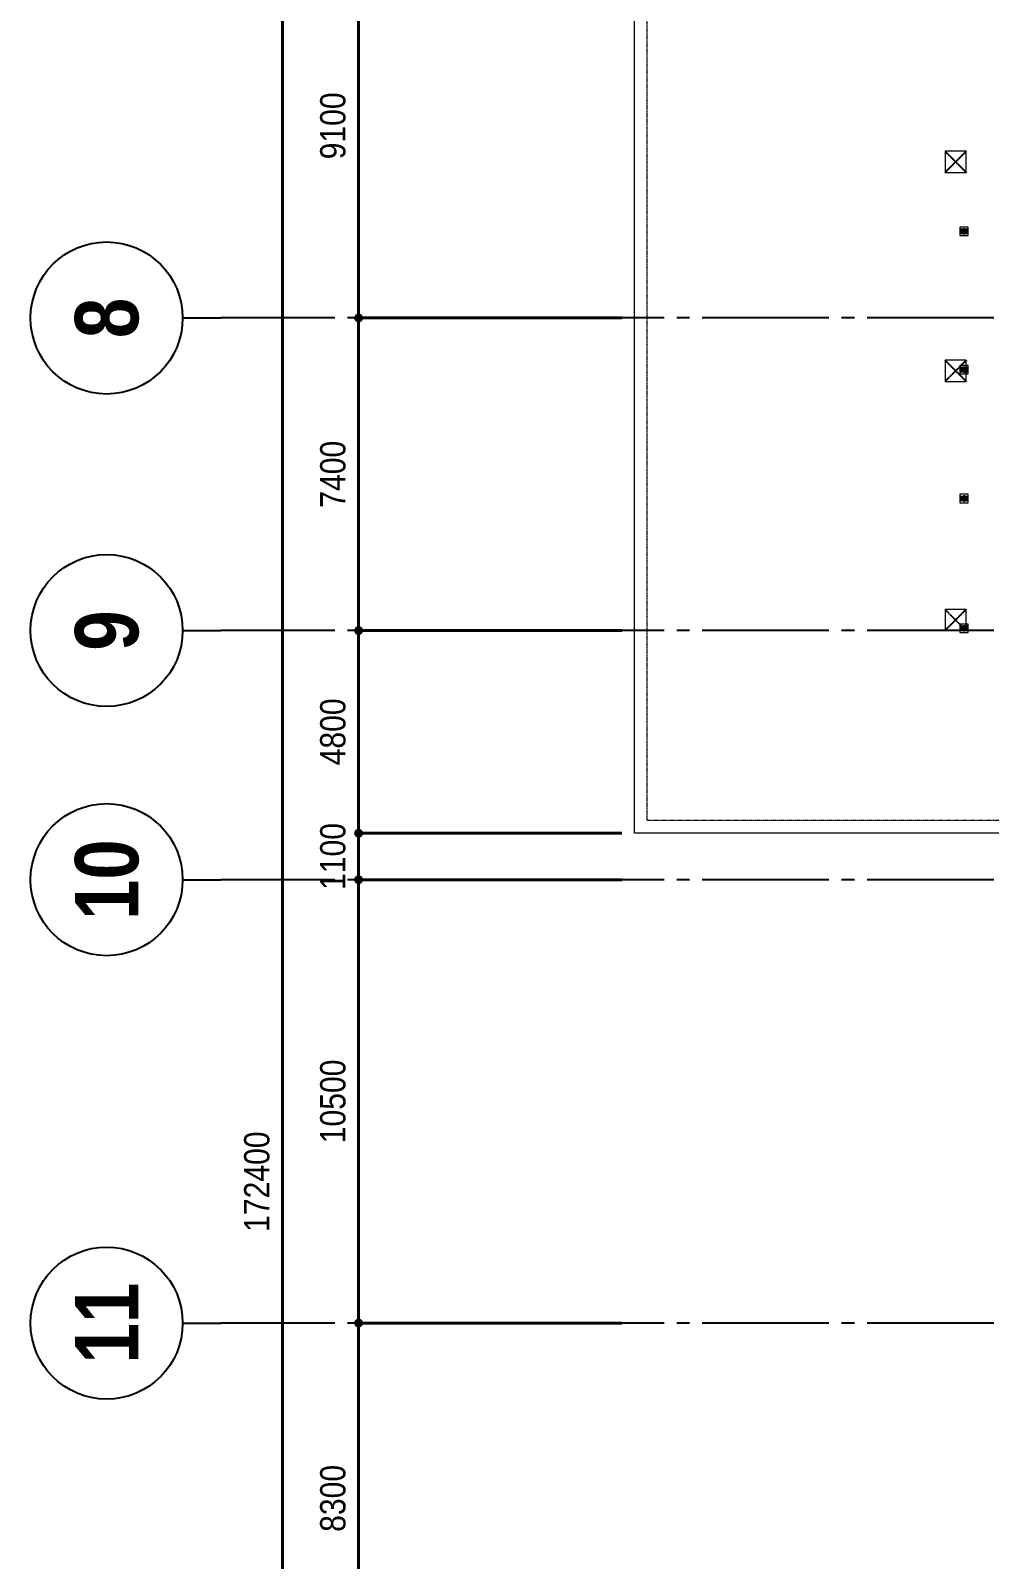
# Model space of a CAD drawing. Header units: millimetres. Extents: x -3973692 to -2843767, y 592734 to 838475.
# Drawn here: x -3573692 to -3550995, y 678236 to 714437 of the extents above; entities that cross this region are included whole.
import ezdxf
from ezdxf.enums import TextEntityAlignment as Align

# ---------------------------------------------------------------- set-up
doc = ezdxf.new("R2010")
doc.units = ezdxf.units.MM
doc.header["$MEASUREMENT"] = 0
doc.header["$PDMODE"] = 3
doc.header["$PDSIZE"] = -20
for name, pattern in [('CHG_XX_Cot_Tang 1$0$CENTER', [20.2, 12.7, -2.5, 2.5, -2.5]), ('CHG_XX_Cot_Tang 1$0$CENTER2', [28.575, 19.05, -3.175, 3.175, -3.175]), ('CHG_XX_Cot_Tang 1$0$HIDDEN', [0.375, 0.25, -0.125]), ('CHG_XX_Cot_Tang 1$0$MB_Luoi truc$0$HTT Hidden 21', [3, 2, -1]), ('CHG_XX_Luoi truc$0$MB_Luoi truc$0$Center101', [13, 10, -1, 1, -1]), ('DIVIDE2', [15.875, 6.35, -3.175, 0, -3.175, 0, -3.175])]:
    doc.linetypes.add(name, pattern=pattern)
doc.layers.get('0').update_dxf_attribs({"lineweight": 9})
doc.layers.get('Defpoints').update_dxf_attribs({"color": 10, "lineweight": 0})
for name, color, linetype, lineweight in [("'S_General_Divide_3 Intermediate", 3, 'DIVIDE2', 40), ("CHG_XX_Cot_Tang 1$0$'S_Steel_Cont_2 Normal", 2, 'Continuous', 25), ("CHG_XX_Cot_Tang 1$0$'S_Steel_Cont_2 Normal_Plate", 150, 'Continuous', 15), ('CHG_XX_Cot_Tang 1$0$Cot thep', 51, 'Continuous', 15), ('CHG_XX_Cot_Tang 1$0$MB_Luoi truc$0$Dim 300', 1, 'Continuous', 5), ('CHG_XX_Cot_Tang 1$0$Net thay Tuong', 3, 'Continuous', 20), ('CHG_XX_Cot_Tang 1$0$NS-Pier', 150, 'Continuous', 9)]:
    doc.layers.add(name, color=color, linetype=linetype, lineweight=lineweight)
for name, color, linetype in [("CHG_XX_Cot_Tang 1$0$'S_Concrete_Center_1", 8, 'CHG_XX_Cot_Tang 1$0$CENTER2'), ("CHG_XX_Cot_Tang 1$0$'S_Steel_ Bold", 8, 'Continuous'), ('CHG_XX_Cot_Tang 1$0$cot 500 dung +850', 1, 'Continuous'), ('CHG_XX_Luoi truc$0$Grid', 34, 'Continuous'), ('CHG_XX_Luoi truc$0$Grid Line', 251, 'CHG_XX_Luoi truc$0$MB_Luoi truc$0$Center101')]:
    doc.layers.add(name, color=color, linetype=linetype)
doc.styles.add('CHG_XX_Cot_Tang 1$0$MB_Luoi truc$0$Arial_C', font='arial.ttf', dxfattribs={"width": 0.85})
doc.styles.add('CHG_XX_Luoi truc$0$MB_Luoi truc$0$Grid A-F$0$VNI-HelveCB', font='')
doc.styles.get('CHG_XX_Luoi truc$0$MB_Luoi truc$0$Grid A-F$0$VNI-HelveCB').set_extended_font_data('VNI-Helve-Condense', bold=True)
doc.dimstyles.new('CHG_XX_Cot_Tang 1$0$MB_Luoi truc$0$Dim 300 (A1-A2)', dxfattribs={"dimscale": 300, "dimtxt": 2, "dimasz": 0.7, "dimexe": 0, "dimexo": 1, "dimgap": 1, "dimtad": 1, "dimdec": 0, "dimzin": 12, "dimdsep": 46, "dimtxsty": 'CHG_XX_Cot_Tang 1$0$MB_Luoi truc$0$Arial_C', "dimblk": 'CHG_XX_Cot_Tang 1$0$MB_Luoi truc$0$_Dot', "dimcen": 1, "dimclrd": 256, "dimclre": 256, "dimclrt": 3, "dimadec": 0, "dimazin": 0, "dimtfac": 1, "dimtdec": 0, "dimtix": 1, "dimtmove": 2, "dimatfit": 3, "dimldrblk": 'CHG_XX_Cot_Tang 1$0$MB_Luoi truc$0$HTT Arrow 30', "dimfxl": 1, "dimtolj": 1, "dimtzin": 0, "dimarcsym": 0})

# ---------------------------------------------------------------- blocks, each defined once
blk = doc.blocks.new('CHG_XX_Cot_Tang 1$0$MB_Luoi truc$0$_Dot')
at = {"color": 0, "linetype": 'ByBlock', "lineweight": -2}
blk.add_line((-0.5, 0), (-1, 0), dxfattribs=at)
at = {"color": 0, "linetype": 'ByBlock', "const_width": 0.5}
blk.add_lwpolyline([(-0.25, 0, 1), (0.25, 0, 1)], format="xyb", close=True, dxfattribs=at)
blk = doc.blocks.new('*D2936')
at = {"layer": 'CHG_XX_Cot_Tang 1$0$MB_Luoi truc$0$Dim 300', "lineweight": -2, "transparency": 16777216}
for p, q in [((-11200, 106750), (-17432, 106750)), ((-17432, 106540), (-17432, 97860)), ((-11200, 97650), (-17432, 97650))]:
    blk.add_line(p, q, dxfattribs=at)
at = {"layer": 'Defpoints', "color": 0, "transparency": 16777216}
for p in [(-10900, 106750), (-17432, 97650), (-10900, 97650)]:
    blk.add_point(p, dxfattribs=at)
at = {"layer": 'CHG_XX_Cot_Tang 1$0$MB_Luoi truc$0$Dim 300', "lineweight": -2, "transparency": 16777216, "xscale": 210, "yscale": 210, "zscale": 210}
for p, rotation in [((-17432, 106750), 90), ((-17432, 97650), 270)]:
    blk.add_blockref('CHG_XX_Cot_Tang 1$0$MB_Luoi truc$0$_Dot', p, dxfattribs=dict(at, rotation=rotation))
at = {"layer": 'CHG_XX_Cot_Tang 1$0$MB_Luoi truc$0$Dim 300', "color": 3, "transparency": 16777216, "insert": (-18039, 102200), "char_height": 600, "attachment_point": 5, "rotation": 90, "style": 'CHG_XX_Cot_Tang 1$0$MB_Luoi truc$0$Arial_C'}
blk.add_mtext('\\A1;9100', dxfattribs=at)
blk = doc.blocks.new('CHG_XX_Cot_Tang 1$0$MB_Luoi truc$0$HTT Arrow 30')
blk.add_hatch(color=256).paths.add_polyline_path([(-2.5, 0.375), (-2.5, -0.375), (0, 0)])
at = {"color": 0, "linetype": 'ByBlock', "lineweight": -2}
for p, q in [((0, 0), (-2.5, 0.375)), ((-2.5, -0.375), (-2.5, 0.375)), ((0, 0), (-2.5, -0.375))]:
    blk.add_line(p, q, dxfattribs=at)
blk = doc.blocks.new('*D2937')
at = {"layer": 'CHG_XX_Cot_Tang 1$0$MB_Luoi truc$0$Dim 300', "lineweight": -2, "transparency": 16777216}
for p, q in [((-11200, 97650), (-17432, 97650)), ((-17432, 97440), (-17432, 90460)), ((-11200, 90250), (-17432, 90250))]:
    blk.add_line(p, q, dxfattribs=at)
at = {"layer": 'Defpoints', "color": 0, "transparency": 16777216}
for p in [(-10900, 97650), (-17432, 90250), (-10900, 90250)]:
    blk.add_point(p, dxfattribs=at)
at = {"layer": 'CHG_XX_Cot_Tang 1$0$MB_Luoi truc$0$Dim 300', "lineweight": -2, "transparency": 16777216, "xscale": 210, "yscale": 210, "zscale": 210}
for p, rotation in [((-17432, 97650), 90), ((-17432, 90250), 270)]:
    blk.add_blockref('CHG_XX_Cot_Tang 1$0$MB_Luoi truc$0$_Dot', p, dxfattribs=dict(at, rotation=rotation))
at = {"layer": 'CHG_XX_Cot_Tang 1$0$MB_Luoi truc$0$Dim 300', "color": 3, "transparency": 16777216, "insert": (-18039, 93950), "char_height": 600, "attachment_point": 5, "rotation": 90, "style": 'CHG_XX_Cot_Tang 1$0$MB_Luoi truc$0$Arial_C'}
blk.add_mtext('\\A1;7400', dxfattribs=at)
blk = doc.blocks.new('*D2938')
at = {"layer": 'CHG_XX_Cot_Tang 1$0$MB_Luoi truc$0$Dim 300', "lineweight": -2, "transparency": 16777216}
for p, q in [((-11200, 90250), (-17432, 90250)), ((-17432, 90040), (-17432, 85660)), ((-11200, 85450), (-17432, 85450))]:
    blk.add_line(p, q, dxfattribs=at)
at = {"layer": 'Defpoints', "color": 0, "transparency": 16777216}
for p in [(-10900, 90250), (-17432, 85450), (-10900, 85450)]:
    blk.add_point(p, dxfattribs=at)
at = {"layer": 'CHG_XX_Cot_Tang 1$0$MB_Luoi truc$0$Dim 300', "lineweight": -2, "transparency": 16777216, "xscale": 210, "yscale": 210, "zscale": 210}
for p, rotation in [((-17432, 90250), 90), ((-17432, 85450), 270)]:
    blk.add_blockref('CHG_XX_Cot_Tang 1$0$MB_Luoi truc$0$_Dot', p, dxfattribs=dict(at, rotation=rotation))
at = {"layer": 'CHG_XX_Cot_Tang 1$0$MB_Luoi truc$0$Dim 300', "color": 3, "transparency": 16777216, "insert": (-18039, 87850), "char_height": 600, "attachment_point": 5, "rotation": 90, "style": 'CHG_XX_Cot_Tang 1$0$MB_Luoi truc$0$Arial_C'}
blk.add_mtext('\\A1;4800', dxfattribs=at)
blk = doc.blocks.new('*D2939')
at = {"layer": 'CHG_XX_Cot_Tang 1$0$MB_Luoi truc$0$Dim 300', "lineweight": -2, "transparency": 16777216}
for p, q in [((-17432, 85660), (-17432, 85870)), ((-11200, 85450), (-17432, 85450)), ((-17432, 85450), (-17432, 84350)), ((-11200, 84350), (-17432, 84350)), ((-17432, 84140), (-17432, 83930))]:
    blk.add_line(p, q, dxfattribs=at)
at = {"layer": 'Defpoints', "color": 0, "transparency": 16777216}
for p in [(-10900, 85450), (-17432, 84350), (-10900, 84350)]:
    blk.add_point(p, dxfattribs=at)
at = {"layer": 'CHG_XX_Cot_Tang 1$0$MB_Luoi truc$0$Dim 300', "lineweight": -2, "transparency": 16777216, "xscale": 210, "yscale": 210, "zscale": 210}
for p, rotation in [((-17432, 85450), 270), ((-17432, 84350), 90)]:
    blk.add_blockref('CHG_XX_Cot_Tang 1$0$MB_Luoi truc$0$_Dot', p, dxfattribs=dict(at, rotation=rotation))
at = {"layer": 'CHG_XX_Cot_Tang 1$0$MB_Luoi truc$0$Dim 300', "color": 3, "transparency": 16777216, "insert": (-18039, 84900), "char_height": 600, "attachment_point": 5, "rotation": 90, "style": 'CHG_XX_Cot_Tang 1$0$MB_Luoi truc$0$Arial_C'}
blk.add_mtext('\\A1;1100', dxfattribs=at)
blk = doc.blocks.new('*D2940')
at = {"layer": 'CHG_XX_Cot_Tang 1$0$MB_Luoi truc$0$Dim 300', "lineweight": -2, "transparency": 16777216}
for p, q in [((-11200, 84350), (-17432, 84350)), ((-17432, 84140), (-17432, 74060)), ((-11200, 73850), (-17432, 73850))]:
    blk.add_line(p, q, dxfattribs=at)
at = {"layer": 'Defpoints', "color": 0, "transparency": 16777216}
for p in [(-10900, 84350), (-17432, 73850), (-10900, 73850)]:
    blk.add_point(p, dxfattribs=at)
at = {"layer": 'CHG_XX_Cot_Tang 1$0$MB_Luoi truc$0$Dim 300', "lineweight": -2, "transparency": 16777216, "xscale": 210, "yscale": 210, "zscale": 210}
for p, rotation in [((-17432, 84350), 90), ((-17432, 73850), 270)]:
    blk.add_blockref('CHG_XX_Cot_Tang 1$0$MB_Luoi truc$0$_Dot', p, dxfattribs=dict(at, rotation=rotation))
at = {"layer": 'CHG_XX_Cot_Tang 1$0$MB_Luoi truc$0$Dim 300', "color": 3, "transparency": 16777216, "insert": (-18039, 79100), "char_height": 600, "attachment_point": 5, "rotation": 90, "style": 'CHG_XX_Cot_Tang 1$0$MB_Luoi truc$0$Arial_C'}
blk.add_mtext('\\A1;10500', dxfattribs=at)
blk = doc.blocks.new('*D2941')
at = {"layer": 'CHG_XX_Cot_Tang 1$0$MB_Luoi truc$0$Dim 300', "lineweight": -2, "transparency": 16777216}
for p, q in [((-11200, 73850), (-17432, 73850)), ((-17432, 73640), (-17432, 65760)), ((-11200, 65550), (-17432, 65550))]:
    blk.add_line(p, q, dxfattribs=at)
at = {"layer": 'Defpoints', "color": 0, "transparency": 16777216}
for p in [(-10900, 73850), (-17432, 65550), (-10900, 65550)]:
    blk.add_point(p, dxfattribs=at)
at = {"layer": 'CHG_XX_Cot_Tang 1$0$MB_Luoi truc$0$Dim 300', "lineweight": -2, "transparency": 16777216, "xscale": 210, "yscale": 210, "zscale": 210}
for p, rotation in [((-17432, 73850), 90), ((-17432, 65550), 270)]:
    blk.add_blockref('CHG_XX_Cot_Tang 1$0$MB_Luoi truc$0$_Dot', p, dxfattribs=dict(at, rotation=rotation))
at = {"layer": 'CHG_XX_Cot_Tang 1$0$MB_Luoi truc$0$Dim 300', "color": 3, "transparency": 16777216, "insert": (-18039, 69700), "char_height": 600, "attachment_point": 5, "rotation": 90, "style": 'CHG_XX_Cot_Tang 1$0$MB_Luoi truc$0$Arial_C'}
blk.add_mtext('\\A1;8300', dxfattribs=at)
blk = doc.blocks.new('*D2949')
at = {"layer": 'CHG_XX_Cot_Tang 1$0$MB_Luoi truc$0$Dim 300', "lineweight": -2, "transparency": 16777216}
for p, q in [((-11200, 163400), (-19232, 163400)), ((-19232, -8790), (-19232, 163190)), ((-11200, -9000), (-19232, -9000))]:
    blk.add_line(p, q, dxfattribs=at)
at = {"layer": 'Defpoints', "color": 0, "transparency": 16777216}
for p in [(-19232, 163400), (-10900, 163400), (-10900, -9000)]:
    blk.add_point(p, dxfattribs=at)
at = {"layer": 'CHG_XX_Cot_Tang 1$0$MB_Luoi truc$0$Dim 300', "lineweight": -2, "transparency": 16777216, "xscale": 210, "yscale": 210, "zscale": 210}
for p, rotation in [((-19232, 163400), 90), ((-19232, -9000), 270)]:
    blk.add_blockref('CHG_XX_Cot_Tang 1$0$MB_Luoi truc$0$_Dot', p, dxfattribs=dict(at, rotation=rotation))
at = {"layer": 'CHG_XX_Cot_Tang 1$0$MB_Luoi truc$0$Dim 300', "color": 3, "transparency": 16777216, "insert": (-19839, 77200), "char_height": 600, "attachment_point": 5, "rotation": 90, "style": 'CHG_XX_Cot_Tang 1$0$MB_Luoi truc$0$Arial_C'}
blk.add_mtext('\\A1;172400', dxfattribs=at)
blk = doc.blocks.new('CHG_XX_Cot_Tang 1$0$500x500')
at = {"color": 1, "linetype": 'CHG_XX_Cot_Tang 1$0$MB_Luoi truc$0$HTT Hidden 21'}
for p, q in [((250, 250), (-250, -250)), ((-250, 250), (250, -250))]:
    blk.add_line(p, q, dxfattribs=at)
at = {"layer": 'CHG_XX_Cot_Tang 1$0$NS-Pier', "color": 1}
blk.add_lwpolyline([(250, -250), (250, 250), (-250, 250), (-250, -250)], close=True, dxfattribs=at)
blk = doc.blocks.new('*U2973')
at = {"layer": "CHG_XX_Cot_Tang 1$0$'S_Steel_ Bold", "linetype": 'CHG_XX_Cot_Tang 1$0$CENTER', "ltscale": 0.05}
for p, q in [((-13, 0), (13, 0)), ((0, 13), (0, -13))]:
    blk.add_line(p, q, dxfattribs=at)
at = {"layer": "CHG_XX_Cot_Tang 1$0$'S_Steel_ Bold", "color": 1}
blk.add_circle((0, 0), 7, dxfattribs=at)
blk = doc.blocks.new('CHG_XX_Cot_Tang 1$0$A$C42BB3C5E')
at = {"color": 8, "linetype": 'CHG_XX_Cot_Tang 1$0$MB_Luoi truc$0$HTT Hidden 21'}
blk.add_lwpolyline([(-75, -113), (125, -113), (125, 87), (-75, 87)], close=True, dxfattribs=at)
at = {"layer": "CHG_XX_Cot_Tang 1$0$'S_Concrete_Center_1"}
for p, q in [((25, 63), (25, -88)), ((125, -13), (-83, -13))]:
    blk.add_line(p, q, dxfattribs=at)
at = {"layer": "CHG_XX_Cot_Tang 1$0$'S_Steel_Cont_2 Normal"}
blk.add_lwpolyline([(-37, -15, 0.414214), (-43, -21), (-43, -50), (-50, -50), (-50, 25), (-43, 25), (-43, -4, 0.414214), (-37, -10), (87, -10, 0.414214), (93, -4), (93, 25), (100, 25), (100, -50), (93, -50), (93, -21, 0.414214), (87, -15)], format="xyb", close=True, dxfattribs=at)
at = {"layer": "CHG_XX_Cot_Tang 1$0$'S_Steel_Cont_2 Normal_Plate"}
blk.add_lwpolyline([(115, 45), (115, -70), (-65, -70), (-65, 45)], close=True, dxfattribs=at)
at = {"layer": "CHG_XX_Cot_Tang 1$0$'S_Steel_ Bold"}
for p in [(-10, 20), (60, 20)]:
    blk.add_blockref('*U2973', p, dxfattribs=at)
at = {"layer": "CHG_XX_Cot_Tang 1$0$'S_Steel_ Bold", "xscale": -1, "rotation": 180}
for p in [(-10, -45), (60, -45)]:
    blk.add_blockref('*U2973', p, dxfattribs=at)
blk = doc.blocks.new('CHG_XX_Cot_Tang 1$0$net pergola')
at = {"layer": 'CHG_XX_Cot_Tang 1$0$Net thay Tuong'}
for p in [(-37543, 48213), (-37542, 44938), (-37542, 41888), (-37543, 38813)]:
    blk.add_blockref('CHG_XX_Cot_Tang 1$0$A$C42BB3C5E', p, dxfattribs=at)
blk = doc.blocks.new('*U2843')
at = {"layer": 'CHG_XX_Luoi truc$0$Grid', "lineweight": -2}
blk.add_line((0, 441), (0, 438), dxfattribs=at)
blk.add_circle((0, 447), 6, dxfattribs=at)
at = {"layer": 'CHG_XX_Luoi truc$0$Grid Line'}
blk.add_line((0, 0), (0, 438), dxfattribs=at)
at = {"layer": 'CHG_XX_Luoi truc$0$Grid', "lineweight": -2, "style": 'CHG_XX_Luoi truc$0$MB_Luoi truc$0$Grid A-F$0$VNI-HelveCB'}
for tag, p in [('GRIDSUB', (0, 447)), ('GRID', (0, -9))]:
    blk.add_attdef(tag, text='', height=5, dxfattribs=at).set_placement(p, align=Align.MIDDLE)
blk = doc.blocks.new('CHG_XX_Luoi truc')
at = {"layer": 'CHG_XX_Luoi truc$0$Grid'}
ref = blk.add_blockref('*U2843', (110703, 97650), dxfattribs=dict(at, xscale=300.0000000000013, yscale=300.0000000000013, zscale=300.0000000000013, rotation=90))
ref.add_attrib('GRIDSUB', '8', dxfattribs={"lineweight": -2, "height": 1500, "rotation": 90, "style": 'CHG_XX_Luoi truc$0$MB_Luoi truc$0$Grid A-F$0$VNI-HelveCB'}).set_placement((-23397, 97650), align=Align.MIDDLE)
ref = blk.add_blockref('*U2843', (110703, 90250), dxfattribs=dict(at, xscale=300.0000000000013, yscale=300.0000000000013, zscale=300.0000000000013, rotation=90))
ref.add_attrib('GRIDSUB', '9', dxfattribs={"lineweight": -2, "height": 1500, "rotation": 90, "style": 'CHG_XX_Luoi truc$0$MB_Luoi truc$0$Grid A-F$0$VNI-HelveCB'}).set_placement((-23397, 90250), align=Align.MIDDLE)
ref = blk.add_blockref('*U2843', (110703, 84350), dxfattribs=dict(at, xscale=300.0000000000013, yscale=300.0000000000013, zscale=300.0000000000013, rotation=90))
ref.add_attrib('GRIDSUB', '10', dxfattribs={"lineweight": -2, "height": 1500, "rotation": 90, "style": 'CHG_XX_Luoi truc$0$MB_Luoi truc$0$Grid A-F$0$VNI-HelveCB'}).set_placement((-23397, 84350), align=Align.MIDDLE)
ref = blk.add_blockref('*U2843', (110703, 73850), dxfattribs=dict(at, xscale=300.0000000000013, yscale=300.0000000000013, zscale=300.0000000000013, rotation=90))
ref.add_attrib('GRIDSUB', '11', dxfattribs={"lineweight": -2, "height": 1500, "rotation": 90, "style": 'CHG_XX_Luoi truc$0$MB_Luoi truc$0$Grid A-F$0$VNI-HelveCB'}).set_placement((-23397, 73850), align=Align.MIDDLE)
blk = doc.blocks.new('CHG_XX_Cot_Tang 1')
at = {"layer": 'CHG_XX_Cot_Tang 1$0$NS-Pier', "linetype": 'Continuous', "ltscale": 5}
blk.add_lwpolyline([(-300, 85450), (-10900, 85450), (-10900, 163400), (99639.2, 163400), (106050, 158254.3), (106050, -6022), (103575.5, -9000), (32350, -9000), (32350, 84050), (-300, 84050)], close=True, dxfattribs=at)
at = {"layer": 'CHG_XX_Cot_Tang 1$0$NS-Pier', "linetype": 'CHG_XX_Cot_Tang 1$0$HIDDEN', "ltscale": 5}
blk.add_lwpolyline([(32650, 84350), (0, 84350), (0, 85750), (-10600, 85750), (-10600, 163100), (99533.7, 163100), (105750, 158110.4), (105750, -5913.6), (103434.7, -8700), (32650, -8700), (32650, 84350), (32650, -8700), (103404.7, -8700)], dxfattribs=at)
at = {"layer": 'CHG_XX_Cot_Tang 1$0$cot 500 dung +850'}
for p in [(-3300, 101347.9), (-3300, 96397.9), (-3300, 90500)]:
    blk.add_blockref('CHG_XX_Cot_Tang 1$0$500x500', p, dxfattribs=at)
at = {"layer": 'CHG_XX_Cot_Tang 1$0$Cot thep'}
blk.add_blockref('CHG_XX_Cot_Tang 1$0$net pergola', (34418.2, 51500), dxfattribs=at)
at = {"layer": 'CHG_XX_Cot_Tang 1$0$NS-Pier'}
blk.add_blockref('CHG_XX_Luoi truc', (0, 0), dxfattribs=at)
at = {"layer": 'CHG_XX_Cot_Tang 1$0$MB_Luoi truc$0$Dim 300'}
for base, p1, p2, picture, middle in [((-19232.2, 163400), (-10900, -9000), (-10900, 163400), '*D2949', (-19838.5, 77200)), ((-17432.2, 97650), (-10900, 106750), (-10900, 97650), '*D2936', (-18038.5, 102200)), ((-17432.2, 90250), (-10900, 97650), (-10900, 90250), '*D2937', (-18038.5, 93950)), ((-17432.2, 85450), (-10900, 90250), (-10900, 85450), '*D2938', (-18038.5, 87850)), ((-17432.2, 84350), (-10900, 85450), (-10900, 84350), '*D2939', (-18038.5, 84900)), ((-17432.2, 73850), (-10900, 84350), (-10900, 73850), '*D2940', (-18038.5, 79100)), ((-17432.2, 65550), (-10900, 73850), (-10900, 65550), '*D2941', (-18038.7, 69700))]:
    dim = blk.add_linear_dim(base=base, p1=p1, p2=p2, angle=90, dimstyle='CHG_XX_Cot_Tang 1$0$MB_Luoi truc$0$Dim 300 (A1-A2)', dxfattribs=at)
    dim.commit()
    dim.dimension.update_dxf_attribs({"geometry": picture, "text_midpoint": middle})

msp = doc.modelspace()

# ---------------------------------------------------------------- block references
at = {"layer": "'S_General_Divide_3 Intermediate"}
msp.add_blockref('CHG_XX_Cot_Tang 1', (-3548495.2, 609981), dxfattribs=at)

doc.saveas('drawing.dxf')
